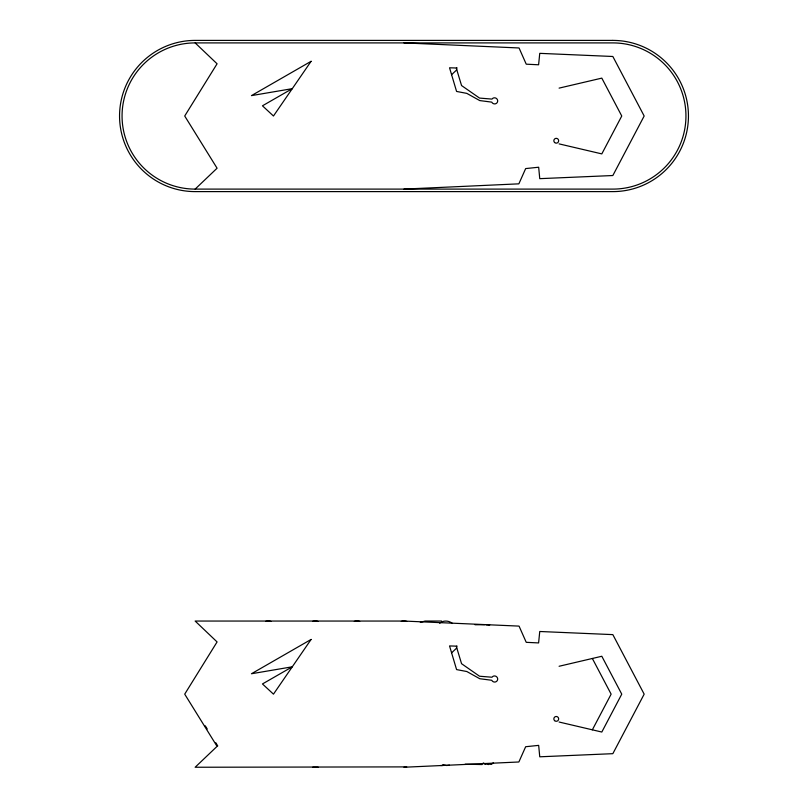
<?xml version="1.0" encoding="UTF-8"?>
<svg xmlns="http://www.w3.org/2000/svg" width="808" height="808" viewBox="0 0 808 808"><rect width="100%" height="100%" fill="white"/><g stroke="black" fill="none" stroke-linecap="round" stroke-linejoin="round"><path stroke-width="1.21" d="M592.355 729.816L611.131 694.153L592.355 658.48M195.152 189.102L217.079 168.216L184.709 116.009L217.079 63.792L195.152 42.905A73.094 73.094 0 0 0 122.058 116.009A73.094 73.094 0 0 0 195.152 189.102L612.848 189.102A73.094 73.094 0 0 0 685.942 116.009A73.094 73.094 0 0 0 612.848 42.905L195.152 42.905M451.591 74.7L456.793 69.811M451.591 652.844L456.793 647.955M439.582 623.19L443.067 621.413A10.443 10.443 0 0 1 452.48 623.493M420.322 622.453L425.059 621.049L441.552 621.049M491.001 764.196L493.516 763.146L488.295 764.55L483.083 763.146L485.416 764.115M559.096 88.123L601.808 78.123L621.756 116.009L601.808 153.894L559.096 143.885M559.096 666.267L601.808 656.258L621.756 694.153L601.808 732.038L559.096 722.029M318.211 767.246L312.767 767.226M404 767.246L518.867 761.984L525.665 746.723L538.673 745.37L539.754 756.803L612.848 753.672L644.168 694.153L612.848 634.623L539.754 631.492L538.603 642.926L526.24 642.33L519.049 626.109L404 621.049L195.152 621.049L217.079 641.936L184.709 694.153L217.079 746.36L195.152 767.246L406.707 766.893L404.545 766.893M449.46 765.166L446.763 765.519L442.794 764.641M404 189.102L518.867 183.84L525.665 168.579L538.673 167.226L539.754 178.659L612.848 175.528L644.168 116.009L612.848 56.489L539.754 53.348L538.603 64.781L526.24 64.186L519.049 47.965L404 42.905M475.013 624.736L484.638 624.736M482.164 764.55L465.135 764.196M440.623 765.519L442.542 765.519M487.931 624.736L489.739 624.978A10.443 10.443 0 0 0 486.123 624.897M205.272 725.816L207.242 728.988M215.787 742.764L217.756 745.946M265.549 621.413A10.443 10.443 0 0 1 270.953 621.413M401.293 621.413A10.443 10.443 0 0 1 406.707 621.413M354.308 621.413A10.443 10.443 0 0 1 359.712 621.413M312.534 621.413A10.443 10.443 0 0 1 317.948 621.413M311.1 61.307L273.468 116.009L262.459 105.808L292.284 88.658L251.45 95.617L311.1 61.307M311.1 639.441L273.468 694.153L262.459 683.952L292.284 666.802L251.45 673.751L311.1 639.441M456.894 68.003L456.379 68.438L461.56 85.557L479.548 98.081L491.991 99.091A3.131 3.05 25.4 0 1 496.738 98.707A3.131 3.05 25.4 0 1 496.395 103.384A3.131 3.05 25.4 0 1 491.769 102.131L479.75 100.576L466.822 93.385L456.581 91.445L449.541 67.801L456.894 68.003M456.894 646.148L456.379 646.582L461.56 663.701L479.548 676.225L491.991 677.225A3.131 3.05 25.4 0 1 496.738 676.851A3.131 3.05 25.4 0 1 496.395 681.528A3.131 3.05 25.4 0 1 491.769 680.275L479.75 678.72L466.822 671.529L456.581 669.59L449.541 645.945L456.894 646.148M612.848 40.4L195.152 40.4A75.609 75.609 0 0 0 119.554 116.009A75.609 75.609 0 0 0 195.152 191.607L612.848 191.607A75.609 75.609 0 0 0 688.446 116.009A75.609 75.609 0 0 0 612.848 40.4M554.601 720.645A2.404 2.404 0 0 0 558.591 719.443A2.404 2.404 0 0 0 555.55 716.585A2.404 2.404 0 0 0 554.601 720.645M554.601 142.501A2.404 2.404 0 0 0 558.591 141.299A2.404 2.404 0 0 0 555.55 138.441A2.404 2.404 0 0 0 554.601 142.501"/></g></svg>
